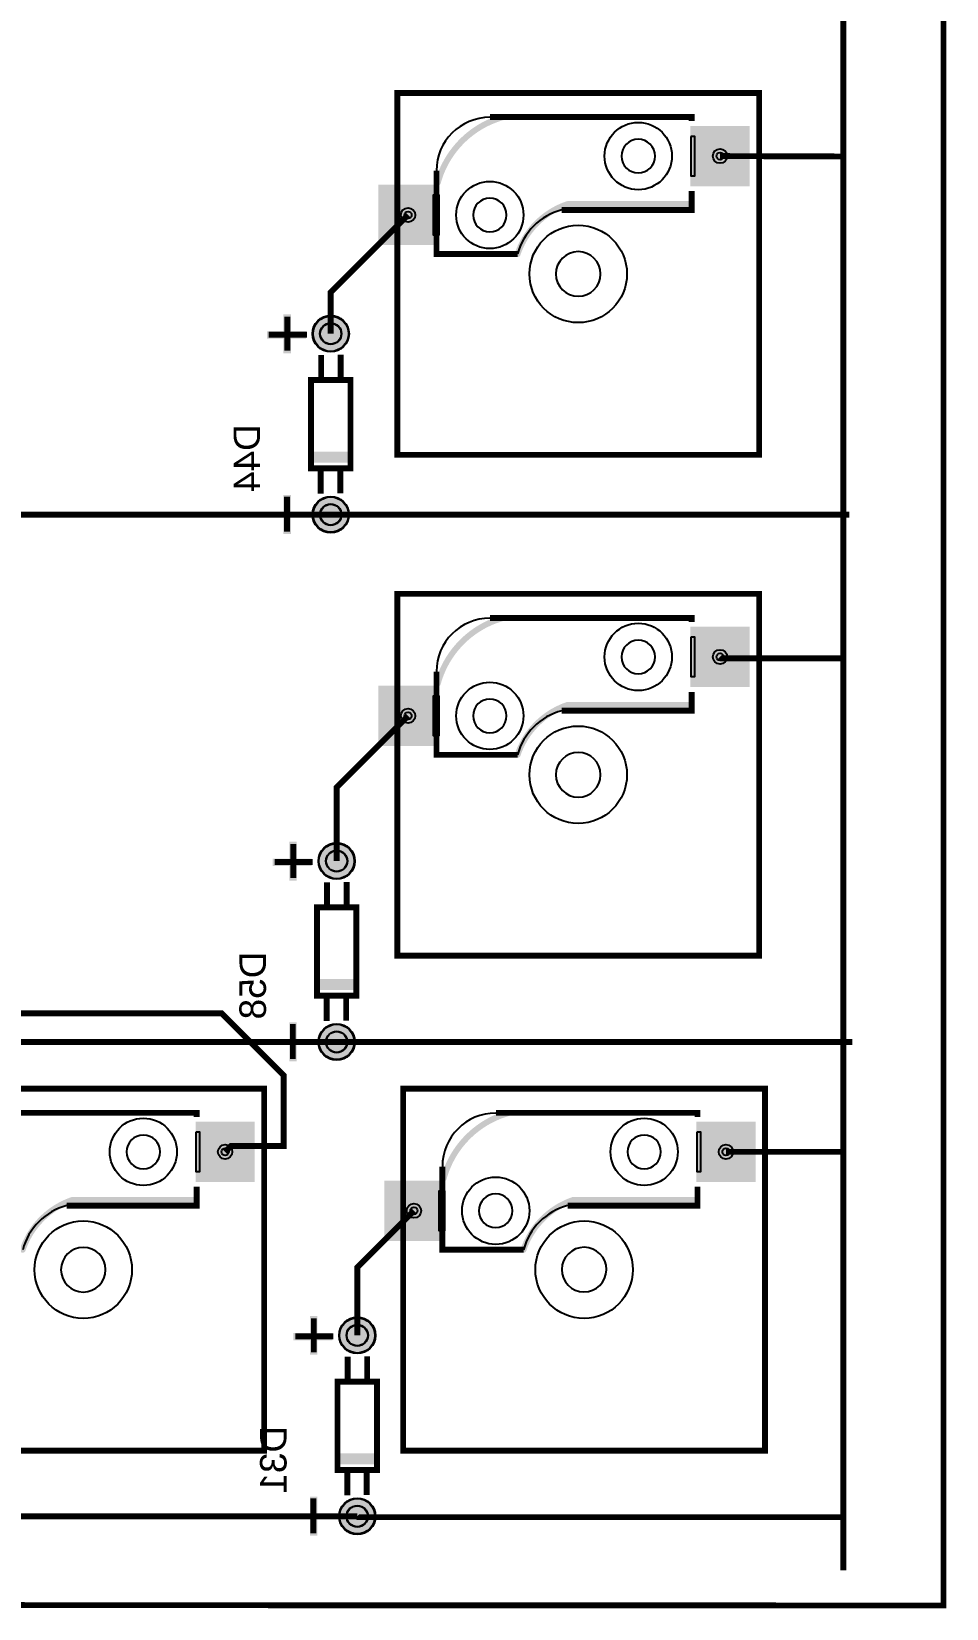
# Model space of a CAD drawing. Header units: millimetres. Extents: x -39 to 282, y -369 to -213.
# Drawn here: x 242.8 to 282.2, y -368.7 to -300.7 of the extents above; entities that cross this region are included whole.
import ezdxf

# ---------------------------------------------------------------- set-up
doc = ezdxf.new("R2010")
doc.units = ezdxf.units.MM
for name, color, linetype, true_color in [('BoardOutLine', 7, 'Continuous', 0xff00ff), ('BottomLayer', 7, 'Continuous', 0x0000ff), ('BottomPasteMaskLayer', 7, 'Continuous', 0x800000), ('BottomSilkLayer', 7, 'Continuous', 0x66cc33), ('BottomSolderMaskLayer', 7, 'Continuous', 0xaa00ff), ('Document', 7, 'Continuous', 0xffffff), ('Hole', 7, 'Continuous', 0x222222), ('Multi-Layer', 7, 'Continuous', 0xc0c0c0), ('TopLayer', 7, 'Continuous', 0xff0000), ('TopSilkLayer', 7, 'Continuous', 0xffcc00), ('TopSolderMaskLayer', 7, 'Continuous', 0x800080)]:
    doc.layers.add(name, color=color, linetype=linetype, true_color=true_color)
doc.styles.get("Standard").update_dxf_attribs({"font": 'arial.ttf'})

msp = doc.modelspace()

# ---------------------------------------------------------------- hatches: boundary and pattern name
at = {"layer": 'BottomLayer'}
for points in [[(271.184, -304.796), (273.684, -304.796), (273.684, -307.346), (271.184, -307.346)], [(271.335, -305.221), (271.335, -306.921), (272.935, -306.921), (272.935, -305.221), (271.335, -305.221)], [(257.735, -307.336), (260.235, -307.336), (260.235, -309.886), (257.735, -309.886)], [(258.485, -307.761), (258.485, -309.461), (260.085, -309.461), (260.085, -307.761), (258.485, -307.761)], [(271.184, -326.386), (273.684, -326.386), (273.684, -328.936), (271.184, -328.936)], [(271.335, -326.811), (271.335, -328.511), (272.935, -328.511), (272.935, -326.811), (271.335, -326.811)], [(257.735, -328.926), (260.235, -328.926), (260.235, -331.476), (257.735, -331.476)], [(258.485, -329.351), (258.485, -331.051), (260.085, -331.051), (260.085, -329.351), (258.485, -329.351)], [(249.848, -347.722), (252.348, -347.722), (252.348, -350.272), (249.848, -350.272)], [(271.438, -347.722), (273.938, -347.722), (273.938, -350.272), (271.438, -350.272)], [(249.999, -348.147), (249.999, -349.847), (251.599, -349.847), (251.599, -348.147), (249.999, -348.147)], [(271.589, -348.147), (271.589, -349.847), (273.189, -349.847), (273.189, -348.147), (271.589, -348.147)], [(257.989, -350.262), (260.489, -350.262), (260.489, -352.812), (257.989, -352.812)], [(258.739, -350.687), (258.739, -352.387), (260.339, -352.387), (260.339, -350.687), (258.739, -350.687)]]:
    msp.add_hatch(color=256, dxfattribs=at).paths.add_polyline_path(points)
at = {"layer": 'BottomPasteMaskLayer'}
for points in [[(271.184, -304.796), (273.684, -304.796), (273.684, -307.346), (271.184, -307.346)], [(257.735, -307.336), (260.235, -307.336), (260.235, -309.886), (257.735, -309.886)], [(271.184, -326.386), (273.684, -326.386), (273.684, -328.936), (271.184, -328.936)], [(257.735, -328.926), (260.235, -328.926), (260.235, -331.476), (257.735, -331.476)], [(249.848, -347.722), (252.348, -347.722), (252.348, -350.272), (249.848, -350.272)], [(271.438, -347.722), (273.938, -347.722), (273.938, -350.272), (271.438, -350.272)], [(257.989, -350.262), (260.489, -350.262), (260.489, -352.812), (257.989, -352.812)]]:
    msp.add_hatch(color=256, dxfattribs=at).paths.add_polyline_path(points)
at = {"layer": 'BottomSilkLayer'}
for points in [[(260.269, -307.339), (260.253, -307.338), (260.237, -307.335), (260.221, -307.33), (260.206, -307.322), (260.192, -307.313), (260.18, -307.302), (260.169, -307.29), (260.159, -307.276), (260.152, -307.261), (260.147, -307.245), (260.143, -307.229), (260.142, -307.212), (260.142, -307.212), (260.144, -307.194), (260.147, -307.177), (260.147, -307.177), (260.147, -307.177), (260.147, -307.177), (260.173, -307.087), (260.201, -306.998), (260.231, -306.909), (260.263, -306.821), (260.297, -306.734), (260.332, -306.648), (260.37, -306.562), (260.41, -306.477), (260.451, -306.394), (260.495, -306.311), (260.54, -306.229), (260.587, -306.148), (260.636, -306.068), (260.686, -305.99), (260.739, -305.912), (260.793, -305.836), (260.849, -305.761), (260.906, -305.687), (260.965, -305.615), (261.026, -305.543), (261.088, -305.474), (261.152, -305.405), (261.218, -305.338), (261.284, -305.273), (261.353, -305.209), (261.422, -305.147), (261.494, -305.086), (261.566, -305.027), (261.64, -304.97), (261.715, -304.914), (261.791, -304.86), (261.869, -304.807), (261.947, -304.757), (262.027, -304.708), (262.108, -304.661), (262.19, -304.615), (262.273, -304.572), (262.356, -304.531), (262.441, -304.491), (262.527, -304.453), (262.613, -304.418), (262.7, -304.384), (262.788, -304.352), (262.877, -304.322), (262.966, -304.294), (263.056, -304.268), (263.056, -304.268), (263.056, -304.268), (263.056, -304.268), (263.073, -304.265), (263.091, -304.263), (263.091, -304.263), (263.091, -304.263), (263.108, -304.264), (263.124, -304.268), (263.14, -304.273), (263.155, -304.28), (263.169, -304.29), (263.181, -304.301), (263.192, -304.313), (263.201, -304.327), (263.209, -304.342), (263.214, -304.357), (263.217, -304.374), (263.218, -304.39), (263.218, -304.39), (263.217, -304.407), (263.214, -304.423), (263.209, -304.439), (263.201, -304.454), (263.192, -304.468), (263.181, -304.48), (263.168, -304.491), (263.154, -304.501), (263.139, -304.508), (263.124, -304.513), (263.124, -304.513), (263.124, -304.513), (263.124, -304.513), (263.037, -304.538), (262.952, -304.565), (262.867, -304.594), (262.782, -304.624), (262.699, -304.657), (262.616, -304.691), (262.534, -304.728), (262.453, -304.766), (262.372, -304.806), (262.293, -304.848), (262.215, -304.892), (262.137, -304.938), (262.061, -304.985), (261.986, -305.034), (261.912, -305.085), (261.839, -305.138), (261.767, -305.192), (261.697, -305.248), (261.628, -305.305), (261.56, -305.364), (261.494, -305.424), (261.429, -305.486), (261.366, -305.55), (261.304, -305.615), (261.243, -305.681), (261.184, -305.749), (261.127, -305.818), (261.071, -305.888), (261.017, -305.96), (260.964, -306.033), (260.913, -306.107), (260.864, -306.182), (260.817, -306.258), (260.771, -306.335), (260.728, -306.414), (260.686, -306.493), (260.645, -306.573), (260.607, -306.655), (260.571, -306.737), (260.536, -306.82), (260.503, -306.903), (260.473, -306.988), (260.444, -307.073), (260.417, -307.158), (260.392, -307.245), (260.392, -307.245), (260.392, -307.245), (260.392, -307.245), (260.392, -307.245), (260.387, -307.26), (260.38, -307.275), (260.37, -307.289), (260.359, -307.302), (260.347, -307.313), (260.333, -307.322), (260.318, -307.33), (260.302, -307.335), (260.286, -307.338), (260.269, -307.339), (260.269, -307.339), (260.269, -307.339), (260.269, -307.339)], [(271.21, -304.264), (263.64, -304.264), (263.09, -304.264), (263.073, -304.265), (263.057, -304.268), (263.041, -304.273), (263.026, -304.281), (263.013, -304.29), (263, -304.301), (262.989, -304.313), (262.98, -304.327), (262.973, -304.342), (262.967, -304.358), (262.964, -304.374), (262.963, -304.391), (262.964, -304.407), (262.967, -304.424), (262.973, -304.439), (262.98, -304.454), (262.989, -304.468), (263, -304.48), (263.013, -304.491), (263.026, -304.501), (263.041, -304.508), (263.057, -304.513), (263.073, -304.517), (263.09, -304.518), (263.64, -304.518), (271.21, -304.518), (271.226, -304.517), (271.243, -304.513), (271.258, -304.508), (271.273, -304.501), (271.287, -304.491), (271.3, -304.48), (271.311, -304.468), (271.32, -304.454), (271.327, -304.439), (271.332, -304.424), (271.336, -304.407), (271.337, -304.391), (271.336, -304.374), (271.332, -304.358), (271.327, -304.342), (271.32, -304.327), (271.311, -304.313), (271.3, -304.301), (271.287, -304.29), (271.273, -304.281), (271.258, -304.273), (271.243, -304.268), (271.226, -304.265), (271.21, -304.264), (271.21, -304.264)], [(263.709, -310.42), (263.692, -310.419), (263.676, -310.416), (263.66, -310.411), (263.645, -310.403), (263.632, -310.394), (263.619, -310.383), (263.608, -310.371), (263.599, -310.357), (263.592, -310.342), (263.586, -310.326), (263.583, -310.31), (263.582, -310.293), (263.582, -310.293), (263.582, -310.293), (263.584, -310.271), (263.589, -310.25), (263.589, -310.25), (263.589, -310.25), (263.589, -310.25), (263.589, -310.25), (263.618, -310.169), (263.648, -310.089), (263.68, -310.009), (263.715, -309.93), (263.751, -309.852), (263.789, -309.775), (263.829, -309.699), (263.87, -309.623), (263.914, -309.549), (263.959, -309.476), (264.006, -309.404), (264.055, -309.333), (264.105, -309.264), (264.158, -309.195), (264.211, -309.128), (264.267, -309.062), (264.324, -308.998), (264.383, -308.935), (264.443, -308.873), (264.504, -308.813), (264.567, -308.755), (264.632, -308.698), (264.697, -308.642), (264.764, -308.589), (264.833, -308.536), (264.902, -308.486), (264.973, -308.437), (265.045, -308.39), (265.118, -308.345), (265.192, -308.301), (265.268, -308.26), (265.344, -308.22), (265.421, -308.182), (265.499, -308.146), (265.578, -308.111), (265.658, -308.079), (265.738, -308.049), (265.819, -308.02), (265.819, -308.02), (265.819, -308.02), (265.819, -308.02), (265.84, -308.015), (265.861, -308.013), (265.861, -308.013), (265.877, -308.015), (265.894, -308.018), (265.909, -308.023), (265.924, -308.03), (265.938, -308.04), (265.95, -308.051), (265.961, -308.063), (265.971, -308.077), (265.978, -308.092), (265.983, -308.108), (265.987, -308.124), (265.988, -308.14), (265.988, -308.14), (265.986, -308.158), (265.983, -308.175), (265.977, -308.192), (265.968, -308.208), (265.958, -308.222), (265.946, -308.235), (265.932, -308.246), (265.917, -308.254), (265.9, -308.261), (265.9, -308.261), (265.9, -308.261), (265.9, -308.261), (265.9, -308.261), (265.823, -308.288), (265.746, -308.317), (265.67, -308.348), (265.595, -308.381), (265.521, -308.416), (265.447, -308.452), (265.375, -308.49), (265.303, -308.53), (265.233, -308.572), (265.163, -308.616), (265.095, -308.661), (265.028, -308.708), (264.962, -308.757), (264.897, -308.807), (264.834, -308.859), (264.772, -308.913), (264.711, -308.968), (264.651, -309.024), (264.593, -309.082), (264.537, -309.142), (264.482, -309.202), (264.428, -309.265), (264.376, -309.328), (264.326, -309.393), (264.277, -309.459), (264.23, -309.526), (264.185, -309.594), (264.141, -309.664), (264.1, -309.734), (264.059, -309.806), (264.021, -309.878), (263.985, -309.952), (263.95, -310.026), (263.917, -310.101), (263.886, -310.177), (263.857, -310.254), (263.83, -310.331), (263.83, -310.331), (263.83, -310.331), (263.83, -310.331), (263.824, -310.346), (263.817, -310.36), (263.807, -310.373), (263.797, -310.385), (263.784, -310.396), (263.771, -310.404), (263.756, -310.411), (263.741, -310.416), (263.725, -310.419), (263.709, -310.42), (263.709, -310.42), (263.709, -310.42)], [(265.86, -308.268), (266.9, -308.268), (271.21, -308.268), (271.226, -308.267), (271.243, -308.263), (271.258, -308.258), (271.273, -308.251), (271.287, -308.242), (271.3, -308.231), (271.311, -308.218), (271.32, -308.204), (271.327, -308.189), (271.332, -308.174), (271.336, -308.157), (271.337, -308.141), (271.336, -308.124), (271.332, -308.108), (271.327, -308.092), (271.32, -308.077), (271.311, -308.063), (271.3, -308.051), (271.287, -308.04), (271.273, -308.031), (271.258, -308.023), (271.243, -308.018), (271.226, -308.015), (271.21, -308.014), (266.9, -308.014), (265.86, -308.014), (265.843, -308.015), (265.827, -308.018), (265.811, -308.023), (265.796, -308.031), (265.783, -308.04), (265.77, -308.051), (265.759, -308.063), (265.75, -308.077), (265.742, -308.092), (265.737, -308.108), (265.734, -308.124), (265.733, -308.141), (265.734, -308.157), (265.737, -308.174), (265.742, -308.189), (265.75, -308.204), (265.759, -308.218), (265.77, -308.231), (265.783, -308.242), (265.796, -308.251), (265.811, -308.258), (265.827, -308.263), (265.843, -308.267), (265.86, -308.268), (265.86, -308.268)], [(260.21, -310.418), (263.71, -310.418), (263.726, -310.417), (263.743, -310.413), (263.758, -310.408), (263.773, -310.401), (263.787, -310.391), (263.8, -310.38), (263.811, -310.368), (263.82, -310.354), (263.827, -310.339), (263.833, -310.324), (263.836, -310.307), (263.837, -310.291), (263.836, -310.274), (263.833, -310.258), (263.827, -310.242), (263.82, -310.227), (263.811, -310.213), (263.8, -310.201), (263.787, -310.19), (263.773, -310.181), (263.758, -310.173), (263.743, -310.168), (263.726, -310.165), (263.71, -310.164), (260.21, -310.164), (260.193, -310.165), (260.177, -310.168), (260.161, -310.173), (260.146, -310.181), (260.133, -310.19), (260.12, -310.201), (260.109, -310.213), (260.1, -310.227), (260.092, -310.242), (260.087, -310.258), (260.084, -310.274), (260.083, -310.291), (260.084, -310.307), (260.087, -310.324), (260.092, -310.339), (260.1, -310.354), (260.109, -310.368), (260.12, -310.38), (260.133, -310.391), (260.146, -310.401), (260.161, -310.408), (260.177, -310.413), (260.193, -310.417), (260.21, -310.418), (260.21, -310.418)], [(254.802, -318.818), (254.802, -319.278), (254.792, -319.288), (256.472, -319.288), (256.502, -319.258), (256.502, -318.848), (256.502, -318.808)], [(260.269, -328.929), (260.253, -328.928), (260.237, -328.925), (260.221, -328.92), (260.206, -328.912), (260.192, -328.903), (260.18, -328.892), (260.169, -328.88), (260.159, -328.866), (260.152, -328.851), (260.147, -328.835), (260.143, -328.819), (260.142, -328.802), (260.142, -328.802), (260.144, -328.785), (260.147, -328.767), (260.147, -328.767), (260.147, -328.767), (260.147, -328.767), (260.173, -328.677), (260.201, -328.588), (260.231, -328.499), (260.263, -328.411), (260.297, -328.324), (260.332, -328.238), (260.37, -328.152), (260.41, -328.067), (260.451, -327.984), (260.495, -327.901), (260.54, -327.819), (260.587, -327.738), (260.636, -327.658), (260.686, -327.58), (260.739, -327.502), (260.793, -327.426), (260.849, -327.351), (260.906, -327.277), (260.965, -327.205), (261.026, -327.133), (261.088, -327.064), (261.152, -326.995), (261.218, -326.928), (261.284, -326.863), (261.353, -326.799), (261.422, -326.737), (261.494, -326.676), (261.566, -326.617), (261.64, -326.56), (261.715, -326.504), (261.791, -326.45), (261.869, -326.397), (261.947, -326.347), (262.027, -326.298), (262.108, -326.251), (262.19, -326.206), (262.273, -326.162), (262.356, -326.121), (262.441, -326.081), (262.527, -326.043), (262.613, -326.008), (262.7, -325.974), (262.788, -325.942), (262.877, -325.912), (262.966, -325.884), (263.056, -325.858), (263.056, -325.858), (263.056, -325.858), (263.056, -325.858), (263.073, -325.855), (263.091, -325.853), (263.091, -325.853), (263.091, -325.853), (263.108, -325.854), (263.124, -325.858), (263.14, -325.863), (263.155, -325.87), (263.169, -325.88), (263.181, -325.891), (263.192, -325.903), (263.201, -325.917), (263.209, -325.932), (263.214, -325.948), (263.217, -325.964), (263.218, -325.98), (263.218, -325.98), (263.217, -325.997), (263.214, -326.013), (263.209, -326.029), (263.201, -326.044), (263.192, -326.058), (263.181, -326.07), (263.168, -326.081), (263.154, -326.091), (263.139, -326.098), (263.124, -326.103), (263.124, -326.103), (263.124, -326.103), (263.124, -326.103), (263.037, -326.128), (262.952, -326.155), (262.867, -326.184), (262.782, -326.214), (262.699, -326.247), (262.616, -326.281), (262.534, -326.318), (262.453, -326.356), (262.372, -326.396), (262.293, -326.438), (262.215, -326.482), (262.137, -326.528), (262.061, -326.575), (261.986, -326.624), (261.912, -326.675), (261.839, -326.728), (261.767, -326.782), (261.697, -326.838), (261.628, -326.895), (261.56, -326.954), (261.494, -327.014), (261.429, -327.076), (261.366, -327.14), (261.304, -327.205), (261.243, -327.271), (261.184, -327.339), (261.127, -327.408), (261.071, -327.478), (261.017, -327.55), (260.964, -327.623), (260.913, -327.697), (260.864, -327.772), (260.817, -327.848), (260.771, -327.925), (260.728, -328.004), (260.686, -328.083), (260.645, -328.163), (260.607, -328.245), (260.571, -328.327), (260.536, -328.41), (260.503, -328.493), (260.473, -328.578), (260.444, -328.663), (260.417, -328.748), (260.392, -328.835), (260.392, -328.835), (260.392, -328.835), (260.392, -328.835), (260.392, -328.835), (260.387, -328.85), (260.38, -328.865), (260.37, -328.879), (260.359, -328.892), (260.347, -328.903), (260.333, -328.912), (260.318, -328.92), (260.302, -328.925), (260.286, -328.928), (260.269, -328.929), (260.269, -328.929), (260.269, -328.929), (260.269, -328.929)], [(271.21, -325.854), (263.64, -325.854), (263.09, -325.854), (263.073, -325.855), (263.057, -325.858), (263.041, -325.863), (263.026, -325.871), (263.013, -325.88), (263, -325.891), (262.989, -325.903), (262.98, -325.917), (262.973, -325.932), (262.967, -325.948), (262.964, -325.964), (262.963, -325.981), (262.964, -325.997), (262.967, -326.014), (262.973, -326.029), (262.98, -326.044), (262.989, -326.058), (263, -326.07), (263.013, -326.081), (263.026, -326.091), (263.041, -326.098), (263.057, -326.103), (263.073, -326.107), (263.09, -326.108), (263.64, -326.108), (271.21, -326.108), (271.226, -326.107), (271.243, -326.103), (271.258, -326.098), (271.273, -326.091), (271.287, -326.081), (271.3, -326.07), (271.311, -326.058), (271.32, -326.044), (271.327, -326.029), (271.332, -326.014), (271.336, -325.997), (271.337, -325.981), (271.336, -325.964), (271.332, -325.948), (271.327, -325.932), (271.32, -325.917), (271.311, -325.903), (271.3, -325.891), (271.287, -325.88), (271.273, -325.871), (271.258, -325.863), (271.243, -325.858), (271.226, -325.855), (271.21, -325.854), (271.21, -325.854)], [(263.709, -332.01), (263.692, -332.009), (263.676, -332.006), (263.66, -332.001), (263.645, -331.993), (263.632, -331.984), (263.619, -331.973), (263.608, -331.961), (263.599, -331.947), (263.592, -331.932), (263.586, -331.916), (263.583, -331.9), (263.582, -331.883), (263.582, -331.883), (263.582, -331.883), (263.584, -331.862), (263.589, -331.84), (263.589, -331.84), (263.589, -331.84), (263.589, -331.84), (263.589, -331.84), (263.618, -331.759), (263.648, -331.679), (263.68, -331.599), (263.715, -331.52), (263.751, -331.442), (263.789, -331.365), (263.829, -331.289), (263.87, -331.213), (263.914, -331.139), (263.959, -331.066), (264.006, -330.994), (264.055, -330.923), (264.105, -330.854), (264.158, -330.785), (264.211, -330.718), (264.267, -330.652), (264.324, -330.588), (264.383, -330.525), (264.443, -330.464), (264.504, -330.403), (264.567, -330.345), (264.632, -330.288), (264.697, -330.232), (264.764, -330.179), (264.833, -330.126), (264.902, -330.076), (264.973, -330.027), (265.045, -329.98), (265.118, -329.935), (265.192, -329.891), (265.268, -329.85), (265.344, -329.81), (265.421, -329.772), (265.499, -329.736), (265.578, -329.701), (265.658, -329.669), (265.738, -329.639), (265.819, -329.61), (265.819, -329.61), (265.819, -329.61), (265.819, -329.61), (265.84, -329.605), (265.861, -329.603), (265.861, -329.603), (265.877, -329.605), (265.894, -329.608), (265.909, -329.613), (265.924, -329.62), (265.938, -329.63), (265.95, -329.641), (265.961, -329.653), (265.971, -329.667), (265.978, -329.682), (265.983, -329.698), (265.987, -329.714), (265.988, -329.73), (265.988, -329.73), (265.986, -329.748), (265.983, -329.765), (265.977, -329.782), (265.968, -329.798), (265.958, -329.812), (265.946, -329.825), (265.932, -329.836), (265.917, -329.844), (265.9, -329.851), (265.9, -329.851), (265.9, -329.851), (265.9, -329.851), (265.9, -329.851), (265.823, -329.878), (265.746, -329.907), (265.67, -329.938), (265.595, -329.971), (265.521, -330.006), (265.447, -330.042), (265.375, -330.08), (265.303, -330.12), (265.233, -330.162), (265.163, -330.206), (265.095, -330.251), (265.028, -330.298), (264.962, -330.347), (264.897, -330.397), (264.834, -330.449), (264.772, -330.503), (264.711, -330.558), (264.651, -330.614), (264.593, -330.672), (264.537, -330.732), (264.482, -330.792), (264.428, -330.855), (264.376, -330.918), (264.326, -330.983), (264.277, -331.049), (264.23, -331.116), (264.185, -331.184), (264.141, -331.254), (264.1, -331.324), (264.059, -331.396), (264.021, -331.468), (263.985, -331.542), (263.95, -331.616), (263.917, -331.691), (263.886, -331.767), (263.857, -331.844), (263.83, -331.921), (263.83, -331.921), (263.83, -331.921), (263.83, -331.921), (263.824, -331.936), (263.817, -331.95), (263.807, -331.963), (263.797, -331.975), (263.784, -331.986), (263.771, -331.994), (263.756, -332.001), (263.741, -332.006), (263.725, -332.009), (263.709, -332.01), (263.709, -332.01), (263.709, -332.01)], [(265.86, -329.858), (266.9, -329.858), (271.21, -329.858), (271.226, -329.857), (271.243, -329.854), (271.258, -329.848), (271.273, -329.841), (271.287, -329.832), (271.3, -329.821), (271.311, -329.808), (271.32, -329.794), (271.327, -329.779), (271.332, -329.764), (271.336, -329.747), (271.337, -329.731), (271.336, -329.714), (271.332, -329.698), (271.327, -329.682), (271.32, -329.667), (271.311, -329.654), (271.3, -329.641), (271.287, -329.63), (271.273, -329.621), (271.258, -329.614), (271.243, -329.608), (271.226, -329.605), (271.21, -329.604), (266.9, -329.604), (265.86, -329.604), (265.843, -329.605), (265.827, -329.608), (265.811, -329.614), (265.796, -329.621), (265.783, -329.63), (265.77, -329.641), (265.759, -329.654), (265.75, -329.667), (265.742, -329.682), (265.737, -329.698), (265.734, -329.714), (265.733, -329.731), (265.734, -329.747), (265.737, -329.764), (265.742, -329.779), (265.75, -329.794), (265.759, -329.808), (265.77, -329.821), (265.783, -329.832), (265.796, -329.841), (265.811, -329.848), (265.827, -329.854), (265.843, -329.857), (265.86, -329.858), (265.86, -329.858)], [(260.21, -332.008), (263.71, -332.008), (263.726, -332.007), (263.743, -332.003), (263.758, -331.998), (263.773, -331.991), (263.787, -331.981), (263.8, -331.971), (263.811, -331.958), (263.82, -331.944), (263.827, -331.929), (263.833, -331.914), (263.836, -331.897), (263.837, -331.881), (263.836, -331.864), (263.833, -331.848), (263.827, -331.832), (263.82, -331.817), (263.811, -331.803), (263.8, -331.791), (263.787, -331.78), (263.773, -331.771), (263.758, -331.763), (263.743, -331.758), (263.726, -331.755), (263.71, -331.754), (260.21, -331.754), (260.193, -331.755), (260.177, -331.758), (260.161, -331.763), (260.146, -331.771), (260.133, -331.78), (260.12, -331.791), (260.109, -331.803), (260.1, -331.817), (260.092, -331.832), (260.087, -331.848), (260.084, -331.864), (260.083, -331.881), (260.084, -331.897), (260.087, -331.914), (260.092, -331.929), (260.1, -331.944), (260.109, -331.958), (260.12, -331.971), (260.133, -331.981), (260.146, -331.991), (260.161, -331.998), (260.177, -332.003), (260.193, -332.007), (260.21, -332.008), (260.21, -332.008)], [(255.056, -341.551), (255.056, -342.011), (255.046, -342.021), (256.726, -342.021), (256.756, -341.991), (256.756, -341.581), (256.756, -341.541)], [(249.874, -347.19), (242.304, -347.19), (241.754, -347.19), (241.737, -347.191), (241.721, -347.194), (241.705, -347.199), (241.69, -347.207), (241.676, -347.216), (241.664, -347.227), (241.653, -347.239), (241.644, -347.253), (241.636, -347.268), (241.631, -347.284), (241.628, -347.3), (241.627, -347.317), (241.628, -347.333), (241.631, -347.35), (241.636, -347.365), (241.644, -347.38), (241.653, -347.394), (241.664, -347.407), (241.676, -347.417), (241.69, -347.427), (241.705, -347.434), (241.721, -347.439), (241.737, -347.443), (241.754, -347.444), (242.304, -347.444), (249.874, -347.444), (249.89, -347.443), (249.907, -347.439), (249.922, -347.434), (249.937, -347.427), (249.951, -347.417), (249.964, -347.407), (249.975, -347.394), (249.984, -347.38), (249.991, -347.365), (249.996, -347.35), (250, -347.333), (250.001, -347.317), (250, -347.3), (249.996, -347.284), (249.991, -347.268), (249.984, -347.253), (249.975, -347.239), (249.964, -347.227), (249.951, -347.216), (249.937, -347.207), (249.922, -347.199), (249.907, -347.194), (249.89, -347.191), (249.874, -347.19), (249.874, -347.19)], [(260.523, -350.265), (260.507, -350.264), (260.491, -350.261), (260.475, -350.256), (260.46, -350.248), (260.446, -350.239), (260.434, -350.228), (260.423, -350.216), (260.413, -350.202), (260.406, -350.187), (260.401, -350.171), (260.397, -350.155), (260.396, -350.138), (260.396, -350.138), (260.398, -350.121), (260.401, -350.103), (260.401, -350.103), (260.401, -350.103), (260.401, -350.103), (260.427, -350.013), (260.455, -349.924), (260.485, -349.835), (260.517, -349.747), (260.551, -349.66), (260.586, -349.574), (260.624, -349.488), (260.664, -349.403), (260.705, -349.32), (260.749, -349.237), (260.794, -349.155), (260.841, -349.074), (260.89, -348.994), (260.94, -348.916), (260.993, -348.838), (261.047, -348.762), (261.103, -348.687), (261.16, -348.613), (261.219, -348.541), (261.28, -348.469), (261.342, -348.4), (261.406, -348.331), (261.472, -348.265), (261.538, -348.199), (261.607, -348.135), (261.676, -348.073), (261.748, -348.012), (261.82, -347.953), (261.894, -347.896), (261.969, -347.84), (262.045, -347.786), (262.123, -347.733), (262.201, -347.683), (262.281, -347.634), (262.362, -347.587), (262.444, -347.542), (262.527, -347.498), (262.61, -347.457), (262.695, -347.417), (262.781, -347.379), (262.867, -347.344), (262.954, -347.31), (263.042, -347.278), (263.131, -347.248), (263.22, -347.22), (263.31, -347.194), (263.31, -347.194), (263.31, -347.194), (263.31, -347.194), (263.327, -347.191), (263.345, -347.189), (263.345, -347.189), (263.345, -347.189), (263.362, -347.191), (263.378, -347.194), (263.394, -347.199), (263.409, -347.206), (263.423, -347.216), (263.435, -347.227), (263.446, -347.239), (263.455, -347.253), (263.463, -347.268), (263.468, -347.284), (263.471, -347.3), (263.472, -347.316), (263.472, -347.316), (263.471, -347.333), (263.468, -347.349), (263.463, -347.365), (263.455, -347.38), (263.446, -347.394), (263.435, -347.406), (263.422, -347.417), (263.408, -347.427), (263.393, -347.434), (263.378, -347.439), (263.378, -347.439), (263.378, -347.439), (263.378, -347.439), (263.291, -347.464), (263.206, -347.491), (263.121, -347.52), (263.036, -347.55), (262.953, -347.583), (262.87, -347.618), (262.788, -347.654), (262.707, -347.692), (262.626, -347.732), (262.547, -347.774), (262.469, -347.818), (262.391, -347.864), (262.315, -347.911), (262.24, -347.96), (262.166, -348.011), (262.093, -348.064), (262.021, -348.118), (261.951, -348.174), (261.882, -348.231), (261.814, -348.29), (261.748, -348.351), (261.683, -348.413), (261.62, -348.476), (261.558, -348.541), (261.497, -348.607), (261.438, -348.675), (261.381, -348.744), (261.325, -348.814), (261.271, -348.886), (261.218, -348.959), (261.167, -349.033), (261.118, -349.108), (261.071, -349.184), (261.025, -349.262), (260.982, -349.34), (260.94, -349.419), (260.899, -349.5), (260.861, -349.581), (260.825, -349.663), (260.79, -349.746), (260.757, -349.829), (260.727, -349.914), (260.698, -349.999), (260.671, -350.084), (260.646, -350.171), (260.646, -350.171), (260.646, -350.171), (260.646, -350.171), (260.646, -350.171), (260.641, -350.186), (260.634, -350.201), (260.624, -350.215), (260.613, -350.228), (260.601, -350.239), (260.587, -350.248), (260.572, -350.256), (260.556, -350.261), (260.54, -350.264), (260.523, -350.265), (260.523, -350.265), (260.523, -350.265), (260.523, -350.265)], [(271.464, -347.19), (263.894, -347.19), (263.344, -347.19), (263.327, -347.191), (263.311, -347.194), (263.295, -347.199), (263.28, -347.207), (263.267, -347.216), (263.254, -347.227), (263.243, -347.239), (263.234, -347.253), (263.227, -347.268), (263.221, -347.284), (263.218, -347.3), (263.217, -347.317), (263.218, -347.333), (263.221, -347.35), (263.227, -347.365), (263.234, -347.38), (263.243, -347.394), (263.254, -347.407), (263.267, -347.417), (263.28, -347.427), (263.295, -347.434), (263.311, -347.439), (263.327, -347.443), (263.344, -347.444), (263.894, -347.444), (271.464, -347.444), (271.48, -347.443), (271.497, -347.439), (271.512, -347.434), (271.527, -347.427), (271.541, -347.417), (271.554, -347.407), (271.565, -347.394), (271.574, -347.38), (271.581, -347.365), (271.586, -347.35), (271.59, -347.333), (271.591, -347.317), (271.59, -347.3), (271.586, -347.284), (271.581, -347.268), (271.574, -347.253), (271.565, -347.239), (271.554, -347.227), (271.541, -347.216), (271.527, -347.207), (271.512, -347.199), (271.497, -347.194), (271.48, -347.191), (271.464, -347.19), (271.464, -347.19)], [(242.373, -353.346), (242.356, -353.345), (242.34, -353.342), (242.324, -353.337), (242.309, -353.329), (242.296, -353.32), (242.283, -353.309), (242.272, -353.297), (242.263, -353.283), (242.256, -353.268), (242.25, -353.252), (242.247, -353.236), (242.246, -353.219), (242.246, -353.219), (242.246, -353.219), (242.248, -353.198), (242.253, -353.176), (242.253, -353.176), (242.253, -353.176), (242.253, -353.176), (242.253, -353.176), (242.282, -353.095), (242.312, -353.015), (242.344, -352.935), (242.379, -352.856), (242.415, -352.778), (242.453, -352.701), (242.493, -352.625), (242.534, -352.549), (242.578, -352.475), (242.623, -352.402), (242.67, -352.33), (242.719, -352.259), (242.769, -352.19), (242.822, -352.121), (242.875, -352.054), (242.931, -351.989), (242.988, -351.924), (243.046, -351.861), (243.107, -351.8), (243.168, -351.739), (243.231, -351.681), (243.295, -351.624), (243.361, -351.568), (243.428, -351.515), (243.497, -351.462), (243.566, -351.412), (243.637, -351.363), (243.709, -351.316), (243.782, -351.271), (243.856, -351.227), (243.932, -351.186), (244.008, -351.146), (244.085, -351.108), (244.163, -351.072), (244.242, -351.037), (244.322, -351.005), (244.402, -350.975), (244.483, -350.946), (244.483, -350.946), (244.483, -350.946), (244.483, -350.946), (244.504, -350.941), (244.525, -350.94), (244.525, -350.94), (244.541, -350.941), (244.557, -350.944), (244.573, -350.949), (244.588, -350.957), (244.602, -350.966), (244.614, -350.977), (244.625, -350.989), (244.635, -351.003), (244.642, -351.018), (244.647, -351.034), (244.651, -351.05), (244.652, -351.067), (244.652, -351.067), (244.65, -351.084), (244.647, -351.101), (244.641, -351.118), (244.632, -351.134), (244.622, -351.148), (244.61, -351.161), (244.596, -351.172), (244.581, -351.181), (244.564, -351.187), (244.564, -351.187), (244.564, -351.187), (244.564, -351.187), (244.564, -351.187), (244.487, -351.214), (244.41, -351.243), (244.334, -351.274), (244.259, -351.307), (244.185, -351.342), (244.111, -351.378), (244.039, -351.416), (243.967, -351.457), (243.897, -351.498), (243.827, -351.542), (243.759, -351.587), (243.692, -351.634), (243.626, -351.683), (243.561, -351.733), (243.498, -351.785), (243.435, -351.839), (243.375, -351.894), (243.315, -351.95), (243.257, -352.008), (243.201, -352.068), (243.146, -352.129), (243.092, -352.191), (243.04, -352.254), (242.99, -352.319), (242.941, -352.385), (242.894, -352.452), (242.849, -352.52), (242.805, -352.59), (242.763, -352.66), (242.723, -352.732), (242.685, -352.804), (242.649, -352.878), (242.614, -352.952), (242.581, -353.027), (242.55, -353.103), (242.521, -353.18), (242.494, -353.257), (242.494, -353.257), (242.494, -353.257), (242.494, -353.257), (242.488, -353.272), (242.481, -353.286), (242.471, -353.3), (242.46, -353.311), (242.448, -353.322), (242.435, -353.33), (242.42, -353.337), (242.405, -353.342), (242.389, -353.345), (242.373, -353.346), (242.373, -353.346), (242.373, -353.346)], [(244.524, -351.194), (245.564, -351.194), (249.874, -351.194), (249.89, -351.193), (249.907, -351.19), (249.922, -351.184), (249.937, -351.177), (249.951, -351.168), (249.964, -351.157), (249.975, -351.144), (249.984, -351.13), (249.991, -351.115), (249.996, -351.1), (250, -351.083), (250.001, -351.067), (250, -351.05), (249.996, -351.034), (249.991, -351.018), (249.984, -351.003), (249.975, -350.99), (249.964, -350.977), (249.951, -350.966), (249.937, -350.957), (249.922, -350.95), (249.907, -350.944), (249.89, -350.941), (249.874, -350.94), (245.564, -350.94), (244.524, -350.94), (244.507, -350.941), (244.491, -350.944), (244.475, -350.95), (244.46, -350.957), (244.446, -350.966), (244.434, -350.977), (244.423, -350.99), (244.414, -351.003), (244.406, -351.018), (244.401, -351.034), (244.398, -351.05), (244.397, -351.067), (244.398, -351.083), (244.401, -351.1), (244.406, -351.115), (244.414, -351.13), (244.423, -351.144), (244.434, -351.157), (244.446, -351.168), (244.46, -351.177), (244.475, -351.184), (244.491, -351.19), (244.507, -351.193), (244.524, -351.194), (244.524, -351.194)], [(263.963, -353.346), (263.946, -353.345), (263.93, -353.342), (263.914, -353.337), (263.899, -353.329), (263.886, -353.32), (263.873, -353.309), (263.862, -353.297), (263.853, -353.283), (263.846, -353.268), (263.84, -353.252), (263.837, -353.236), (263.836, -353.219), (263.836, -353.219), (263.836, -353.219), (263.838, -353.198), (263.843, -353.176), (263.843, -353.176), (263.843, -353.176), (263.843, -353.176), (263.843, -353.176), (263.872, -353.095), (263.902, -353.015), (263.934, -352.935), (263.969, -352.856), (264.005, -352.778), (264.043, -352.701), (264.083, -352.625), (264.124, -352.549), (264.168, -352.475), (264.213, -352.402), (264.26, -352.33), (264.309, -352.259), (264.359, -352.19), (264.412, -352.121), (264.465, -352.054), (264.521, -351.989), (264.578, -351.924), (264.637, -351.861), (264.697, -351.8), (264.758, -351.739), (264.821, -351.681), (264.886, -351.624), (264.951, -351.568), (265.018, -351.515), (265.087, -351.462), (265.156, -351.412), (265.227, -351.363), (265.299, -351.316), (265.372, -351.271), (265.446, -351.227), (265.522, -351.186), (265.598, -351.146), (265.675, -351.108), (265.753, -351.072), (265.832, -351.037), (265.912, -351.005), (265.992, -350.975), (266.073, -350.946), (266.073, -350.946), (266.073, -350.946), (266.073, -350.946), (266.094, -350.941), (266.115, -350.94), (266.115, -350.94), (266.131, -350.941), (266.148, -350.944), (266.163, -350.949), (266.178, -350.957), (266.192, -350.966), (266.204, -350.977), (266.215, -350.989), (266.225, -351.003), (266.232, -351.018), (266.237, -351.034), (266.241, -351.05), (266.242, -351.067), (266.242, -351.067), (266.24, -351.084), (266.237, -351.101), (266.231, -351.118), (266.222, -351.134), (266.212, -351.148), (266.2, -351.161), (266.186, -351.172), (266.171, -351.181), (266.154, -351.187), (266.154, -351.187), (266.154, -351.187), (266.154, -351.187), (266.154, -351.187), (266.077, -351.214), (266, -351.243), (265.924, -351.274), (265.849, -351.307), (265.775, -351.342), (265.701, -351.378), (265.629, -351.416), (265.557, -351.457), (265.487, -351.498), (265.417, -351.542), (265.349, -351.587), (265.282, -351.634), (265.216, -351.683), (265.151, -351.733), (265.088, -351.785), (265.026, -351.839), (264.965, -351.894), (264.905, -351.95), (264.847, -352.008), (264.791, -352.068), (264.736, -352.129), (264.682, -352.191), (264.63, -352.254), (264.58, -352.319), (264.531, -352.385), (264.484, -352.452), (264.439, -352.52), (264.395, -352.59), (264.354, -352.66), (264.313, -352.732), (264.275, -352.804), (264.239, -352.878), (264.204, -352.952), (264.171, -353.027), (264.14, -353.103), (264.111, -353.18), (264.084, -353.257), (264.084, -353.257), (264.084, -353.257), (264.084, -353.257), (264.078, -353.272), (264.071, -353.286), (264.061, -353.3), (264.051, -353.311), (264.038, -353.322), (264.025, -353.33), (264.01, -353.337), (263.995, -353.342), (263.979, -353.345), (263.963, -353.346), (263.963, -353.346), (263.963, -353.346)], [(266.114, -351.194), (267.154, -351.194), (271.464, -351.194), (271.48, -351.193), (271.497, -351.19), (271.512, -351.184), (271.527, -351.177), (271.541, -351.168), (271.554, -351.157), (271.565, -351.144), (271.574, -351.13), (271.581, -351.115), (271.586, -351.1), (271.59, -351.083), (271.591, -351.067), (271.59, -351.05), (271.586, -351.034), (271.581, -351.018), (271.574, -351.003), (271.565, -350.99), (271.554, -350.977), (271.541, -350.966), (271.527, -350.957), (271.512, -350.95), (271.497, -350.944), (271.48, -350.941), (271.464, -350.94), (267.154, -350.94), (266.114, -350.94), (266.097, -350.941), (266.081, -350.944), (266.065, -350.95), (266.05, -350.957), (266.037, -350.966), (266.024, -350.977), (266.013, -350.99), (266.004, -351.003), (265.996, -351.018), (265.991, -351.034), (265.988, -351.05), (265.987, -351.067), (265.988, -351.083), (265.991, -351.1), (265.996, -351.115), (266.004, -351.13), (266.013, -351.144), (266.024, -351.157), (266.037, -351.168), (266.05, -351.177), (266.065, -351.184), (266.081, -351.19), (266.097, -351.193), (266.114, -351.194), (266.114, -351.194)], [(260.464, -353.344), (263.964, -353.344), (263.98, -353.343), (263.997, -353.339), (264.012, -353.334), (264.027, -353.327), (264.041, -353.318), (264.054, -353.307), (264.065, -353.294), (264.074, -353.28), (264.081, -353.265), (264.087, -353.25), (264.09, -353.233), (264.091, -353.217), (264.09, -353.2), (264.087, -353.184), (264.081, -353.168), (264.074, -353.153), (264.065, -353.139), (264.054, -353.127), (264.041, -353.116), (264.027, -353.107), (264.012, -353.099), (263.997, -353.094), (263.98, -353.091), (263.964, -353.09), (260.464, -353.09), (260.447, -353.091), (260.431, -353.094), (260.415, -353.099), (260.4, -353.107), (260.387, -353.116), (260.374, -353.127), (260.363, -353.139), (260.354, -353.153), (260.346, -353.168), (260.341, -353.184), (260.338, -353.2), (260.337, -353.217), (260.338, -353.233), (260.341, -353.25), (260.346, -353.265), (260.354, -353.28), (260.363, -353.294), (260.374, -353.307), (260.387, -353.318), (260.4, -353.327), (260.415, -353.334), (260.431, -353.339), (260.447, -353.343), (260.464, -353.344), (260.464, -353.344)], [(255.945, -361.998), (255.945, -362.458), (255.935, -362.468), (257.615, -362.468), (257.645, -362.438), (257.645, -362.028), (257.645, -361.988)]]:
    msp.add_hatch(color=256, dxfattribs=at).paths.add_polyline_path(points)
at = {"layer": 'BottomSolderMaskLayer'}
for points in [[(271.159, -304.77), (273.71, -304.77), (273.71, -307.371), (271.159, -307.371)], [(257.709, -307.31), (260.26, -307.31), (260.26, -309.911), (257.709, -309.911)], [(254.865, -313.728, 1), (256.439, -313.728, 1)], [(254.865, -321.528, 1), (256.439, -321.528, 1)], [(271.159, -326.36), (273.71, -326.36), (273.71, -328.961), (271.159, -328.961)], [(257.709, -328.9), (260.26, -328.9), (260.26, -331.501), (257.709, -331.501)], [(255.119, -336.461, 1), (256.693, -336.461, 1)], [(255.119, -344.261, 1), (256.693, -344.261, 1)], [(249.823, -347.696), (252.374, -347.696), (252.374, -350.297), (249.823, -350.297)], [(271.413, -347.696), (273.964, -347.696), (273.964, -350.297), (271.413, -350.297)], [(257.963, -350.236), (260.514, -350.236), (260.514, -352.837), (257.963, -352.837)], [(256.008, -356.908, 1), (257.582, -356.908, 1)], [(256.008, -364.708, 1), (257.582, -364.708, 1)]]:
    msp.add_hatch(color=256, dxfattribs=at).paths.add_polyline_path(points)
at = {"layer": 'Document'}
for points in [[(253.932, -312.888), (253.612, -312.888), (253.612, -314.568), (253.932, -314.568)], [(254.579, -313.94), (254.579, -313.62), (252.899, -313.62), (252.899, -313.94)], [(253.932, -320.688), (253.612, -320.688), (253.612, -322.368), (253.932, -322.368)], [(254.186, -335.621), (253.866, -335.621), (253.866, -337.301), (254.186, -337.301)], [(254.833, -336.673), (254.833, -336.353), (253.153, -336.353), (253.153, -336.673)], [(254.186, -343.421), (253.866, -343.421), (253.866, -345.101), (254.186, -345.101)], [(255.075, -356.068), (254.755, -356.068), (254.755, -357.748), (255.075, -357.748)], [(255.722, -357.12), (255.722, -356.8), (254.042, -356.8), (254.042, -357.12)], [(255.075, -363.868), (254.755, -363.868), (254.755, -365.548), (255.075, -365.548)]]:
    msp.add_hatch(color=256, dxfattribs=at).paths.add_polyline_path(points)
at = {"layer": 'Multi-Layer'}
for points in [[(254.89, -313.728, 1), (256.414, -313.728, 1)], [(254.89, -321.528, 1), (256.414, -321.528, 1)], [(255.144, -336.461, 1), (256.668, -336.461, 1)], [(255.144, -344.261, 1), (256.668, -344.261, 1)], [(256.033, -356.908, 1), (257.557, -356.908, 1)], [(256.033, -364.708, 1), (257.557, -364.708, 1)]]:
    msp.add_hatch(color=256, dxfattribs=at).paths.add_polyline_path(points)
at = {"layer": 'TopSolderMaskLayer'}
for points in [[(254.865, -313.728, 1), (256.439, -313.728, 1)], [(254.865, -321.528, 1), (256.439, -321.528, 1)], [(255.119, -336.461, 1), (256.693, -336.461, 1)], [(255.119, -344.261, 1), (256.693, -344.261, 1)], [(256.008, -356.908, 1), (257.582, -356.908, 1)], [(256.008, -364.708, 1), (257.582, -364.708, 1)]]:
    msp.add_hatch(color=256, dxfattribs=at).paths.add_polyline_path(points)

# ---------------------------------------------------------------- linework, layer by layer
at = {"layer": 'BoardOutLine', "const_width": 0.254}
msp.add_lwpolyline([(-38.989, -213.36), (-10.16, -213.36), (282.068, -213.36), (282.068, -368.555), (-4.191, -368.428), (-38.989, -368.428)], dxfattribs=at)
at = {"layer": 'BottomLayer', "const_width": 0.254}
for points in [[(255.652, -321.528), (221.869, -321.528), (221.742, -321.655)], [(255.652, -321.528), (278.004, -321.528)], [(255.906, -344.261), (213.233, -344.261), (213.106, -344.388)], [(255.906, -344.261), (278.131, -344.261)], [(256.795, -364.708), (235.458, -364.708), (235.331, -364.835)], [(256.795, -364.708), (256.832, -364.745), (277.75, -364.745)]]:
    msp.add_lwpolyline(points, dxfattribs=at)
at = {"layer": 'BottomLayer'}
for centre in [(258.484, -310.291), (258.484, -331.881), (258.738, -353.217)]:
    msp.add_arc(centre, 0.03, 359.90731, 349.70383, dxfattribs=at)
at = {"layer": 'BottomSilkLayer', "const_width": 0.254}
for points in [[(271.21, -304.565), (271.21, -304.391), (262.523, -304.391)], [(260.21, -306.704), (260.21, -310.117), (260.21, -310.291), (263.71, -310.291)], [(271.21, -308.141), (271.21, -307.577)], [(265.61, -308.391), (265.86, -308.391), (266.9, -308.391), (271.21, -308.391), (271.21, -308.141)], [(253.782, -312.988), (253.782, -314.458)], [(252.982, -313.768), (254.622, -313.768)], [(255.241, -315.668), (255.241, -314.647)], [(256.081, -315.628), (256.081, -314.628)], [(255.222, -319.628), (255.222, -320.628)], [(256.062, -319.588), (256.062, -320.608)], [(253.762, -320.758), (253.762, -322.258)], [(271.21, -326.155), (271.21, -325.981), (262.523, -325.981)], [(260.21, -328.294), (260.21, -331.707), (260.21, -331.881), (263.71, -331.881)], [(265.61, -329.981), (265.86, -329.981), (266.9, -329.981), (271.21, -329.981), (271.21, -329.731)], [(271.21, -329.731), (271.21, -329.167)], [(254.036, -335.721), (254.036, -337.191)], [(253.236, -336.501), (254.876, -336.501)], [(255.495, -338.401), (255.495, -337.381)], [(256.335, -338.361), (256.335, -337.361)], [(255.476, -342.361), (255.476, -343.361)], [(256.316, -342.321), (256.316, -343.341)], [(254.016, -343.491), (254.016, -344.991)], [(249.874, -347.491), (249.874, -347.317), (241.187, -347.317)], [(271.464, -347.491), (271.464, -347.317), (262.777, -347.317)], [(260.464, -349.63), (260.464, -353.043), (260.464, -353.217), (263.964, -353.217)], [(249.874, -351.067), (249.874, -350.503)], [(271.464, -351.067), (271.464, -350.503)], [(244.274, -351.317), (244.524, -351.317), (245.564, -351.317), (249.874, -351.317), (249.874, -351.067)], [(265.864, -351.317), (266.114, -351.317), (267.154, -351.317), (271.464, -351.317), (271.464, -351.067)], [(254.925, -356.168), (254.925, -357.638)], [(254.125, -356.948), (255.765, -356.948)], [(256.384, -358.848), (256.384, -357.828)], [(257.224, -358.808), (257.224, -357.808)], [(256.365, -362.808), (256.365, -363.808)], [(257.205, -362.768), (257.205, -363.788)], [(254.905, -363.938), (254.905, -365.438)]]:
    msp.add_lwpolyline(points, dxfattribs=at)
at = {"layer": 'BottomSilkLayer'}
for points in [[(271.175, -305.221), (271.175, -306.921), (271.345, -306.921), (271.345, -305.221), (271.175, -305.221)], [(260.06, -309.461), (260.32, -309.461), (260.32, -307.761), (260.06, -307.761), (260.06, -309.461), (260.06, -309.461)], [(271.175, -326.811), (271.175, -328.511), (271.345, -328.511), (271.345, -326.811), (271.175, -326.811)], [(260.06, -331.051), (260.32, -331.051), (260.32, -329.351), (260.06, -329.351), (260.06, -331.051), (260.06, -331.051)], [(249.839, -348.147), (249.839, -349.847), (250.009, -349.847), (250.009, -348.147), (249.839, -348.147)], [(271.429, -348.147), (271.429, -349.847), (271.599, -349.847), (271.599, -348.147), (271.429, -348.147)], [(260.314, -352.387), (260.574, -352.387), (260.574, -350.687), (260.314, -350.687), (260.314, -352.387), (260.314, -352.387)]]:
    msp.add_lwpolyline(points, close=True, dxfattribs=at)
at = {"layer": 'BottomSilkLayer', "const_width": 0.254}
for points in [[(254.802, -315.728), (254.802, -319.528), (256.502, -319.528), (256.502, -315.728), (254.802, -315.728)], [(255.056, -338.461), (255.056, -342.261), (256.756, -342.261), (256.756, -338.461), (255.056, -338.461)], [(255.945, -358.908), (255.945, -362.708), (257.645, -362.708), (257.645, -358.908), (255.945, -358.908)]]:
    msp.add_lwpolyline(points, close=True, dxfattribs=at)
at = {"layer": 'BottomSilkLayer'}
for centre, radius, start, end in [((262.513, -306.704), 2.304, 90, 179.99937), ((271.2, -304.391), 0.01, 270.14524, 0.1456), ((266.279, -310.96), 2.655, 104.60172, 165.39982), ((262.513, -328.294), 2.304, 90, 179.99937), ((271.2, -325.981), 0.01, 270.14524, 0.1456), ((266.279, -332.55), 2.655, 104.60172, 165.39982), ((249.864, -347.317), 0.01, 270.14524, 0.1456), ((262.767, -349.63), 2.304, 90, 179.99937), ((271.454, -347.317), 0.01, 270.14524, 0.1456), ((244.943, -353.886), 2.655, 104.60172, 165.39982), ((266.533, -353.886), 2.655, 104.60172, 165.39982)]:
    msp.add_arc(centre, radius, start, end, dxfattribs=at)
at = {"layer": 'BottomSolderMaskLayer'}
for centre, radius in [((255.652, -313.728), 0.787), ((255.652, -313.728), 0.465), ((255.652, -321.528), 0.787), ((255.652, -321.528), 0.465), ((255.906, -336.461), 0.787), ((255.906, -336.461), 0.465), ((255.906, -344.261), 0.787), ((255.906, -344.261), 0.465), ((256.795, -356.908), 0.787), ((256.795, -356.908), 0.465), ((256.795, -364.708), 0.787), ((256.795, -364.708), 0.465)]:
    msp.add_circle(centre, radius, dxfattribs=at)
at = {"layer": 'Document'}
for centre, radius, start, end in [((268.909, -306.073), 0.725, 0.14956, 359.85044), ((262.51, -308.613), 0.725, 0.14956, 359.85044), ((266.32, -311.153), 0.963, 0.15038, 359.84962), ((268.909, -327.663), 0.725, 0.14956, 359.85044), ((262.51, -330.203), 0.725, 0.14956, 359.85044), ((266.32, -332.743), 0.963, 0.15038, 359.84962), ((247.573, -348.999), 0.725, 0.14956, 359.85044), ((269.163, -348.999), 0.725, 0.14956, 359.85044), ((262.764, -351.539), 0.725, 0.14956, 359.85044), ((244.983, -354.079), 0.963, 0.15038, 359.84962), ((266.574, -354.074), 0.963, 359.86247, 359.5617)]:
    msp.add_arc(centre, radius, start, end, dxfattribs=at)
at = {"layer": 'Hole'}
for centre in [(272.434, -306.071), (258.985, -308.611), (272.434, -327.661), (258.985, -330.201), (251.098, -348.997), (272.688, -348.997), (259.239, -351.537)]:
    msp.add_circle(centre, 0.155, dxfattribs=at)
at = {"layer": 'Multi-Layer'}
for centre, radius in [((268.909, -306.071), 1.45), ((272.434, -306.071), 0.31), ((262.51, -308.611), 1.45), ((258.985, -308.611), 0.31), ((266.32, -311.151), 2.1), ((255.652, -313.728), 0.762), ((255.652, -313.728), 0.45), ((255.652, -321.528), 0.762), ((255.652, -321.528), 0.45), ((268.909, -327.661), 1.45), ((272.434, -327.661), 0.31), ((262.51, -330.201), 1.45), ((258.985, -330.201), 0.31), ((266.32, -332.741), 2.1), ((255.906, -336.461), 0.762), ((255.906, -336.461), 0.45), ((255.906, -344.261), 0.762), ((255.906, -344.261), 0.45), ((247.573, -348.997), 1.45), ((269.163, -348.997), 1.45), ((251.098, -348.997), 0.31), ((272.688, -348.997), 0.31), ((262.764, -351.537), 1.45), ((259.239, -351.537), 0.31), ((244.983, -354.077), 2.1), ((266.574, -354.077), 2.1), ((256.795, -356.908), 0.762), ((256.795, -356.908), 0.45), ((256.795, -364.708), 0.762), ((256.795, -364.708), 0.45)]:
    msp.add_circle(centre, radius, dxfattribs=at)
at = {"layer": 'TopLayer', "const_width": 0.254}
for points in [[(277.75, -367.031), (277.75, -328.804), (277.75, -243.205), (264.542, -229.997), (254.255, -229.997), (245.11, -220.853), (143.764, -220.853), (143.51, -220.599), (142.494, -220.599)], [(272.433, -306.071), (277.75, -306.088)], [(258.985, -308.611), (255.652, -311.944), (255.652, -313.728)], [(251.098, -348.997), (251.352, -348.743), (253.62, -348.743), (253.62, -345.695), (250.953, -343.028), (213.741, -343.028), (212.725, -344.044), (212.725, -345.949), (211.201, -347.473), (208.026, -347.473), (207.01, -346.457), (207.01, -338.075), (207.137, -337.948), (207.137, -327.165)], [(272.434, -327.661), (272.495, -327.722), (277.75, -327.722)], [(258.985, -330.201), (255.906, -333.28), (255.906, -336.461)], [(272.687, -348.997), (277.75, -348.997)], [(259.239, -351.537), (256.795, -353.981), (256.795, -356.908)]]:
    msp.add_lwpolyline(points, dxfattribs=at)
at = {"layer": 'TopSilkLayer', "const_width": 0.254}
for points in [[(258.52, -318.951), (258.52, -303.351), (274.12, -303.351), (274.12, -318.951), (258.52, -318.951)], [(258.52, -340.541), (258.52, -324.941), (274.12, -324.941), (274.12, -340.541), (258.52, -340.541)], [(237.184, -361.877), (237.184, -346.277), (252.784, -346.277), (252.784, -361.877), (237.184, -361.877)], [(258.774, -361.877), (258.774, -346.277), (274.374, -346.277), (274.374, -361.877), (258.774, -361.877)]]:
    msp.add_lwpolyline(points, close=True, dxfattribs=at)
at = {"layer": 'TopSolderMaskLayer'}
for centre, radius in [((255.652, -313.728), 0.787), ((255.652, -313.728), 0.465), ((255.652, -321.528), 0.787), ((255.652, -321.528), 0.465), ((255.906, -336.461), 0.787), ((255.906, -336.461), 0.465), ((255.906, -344.261), 0.787), ((255.906, -344.261), 0.465), ((256.795, -356.908), 0.787), ((256.795, -356.908), 0.465), ((256.795, -364.708), 0.787), ((256.795, -364.708), 0.465)]:
    msp.add_circle(centre, radius, dxfattribs=at)

# ---------------------------------------------------------------- texts
at = {"layer": 'BottomSilkLayer', "text_generation_flag": 2}
for s, p in [('D44', (252.604, -317.628)), ('D58', (252.858, -340.361)), ('D31', (253.747, -360.808))]:
    msp.add_text(s, height=1.143, rotation=90, dxfattribs=at).set_placement(p)

doc.saveas('drawing.dxf')
